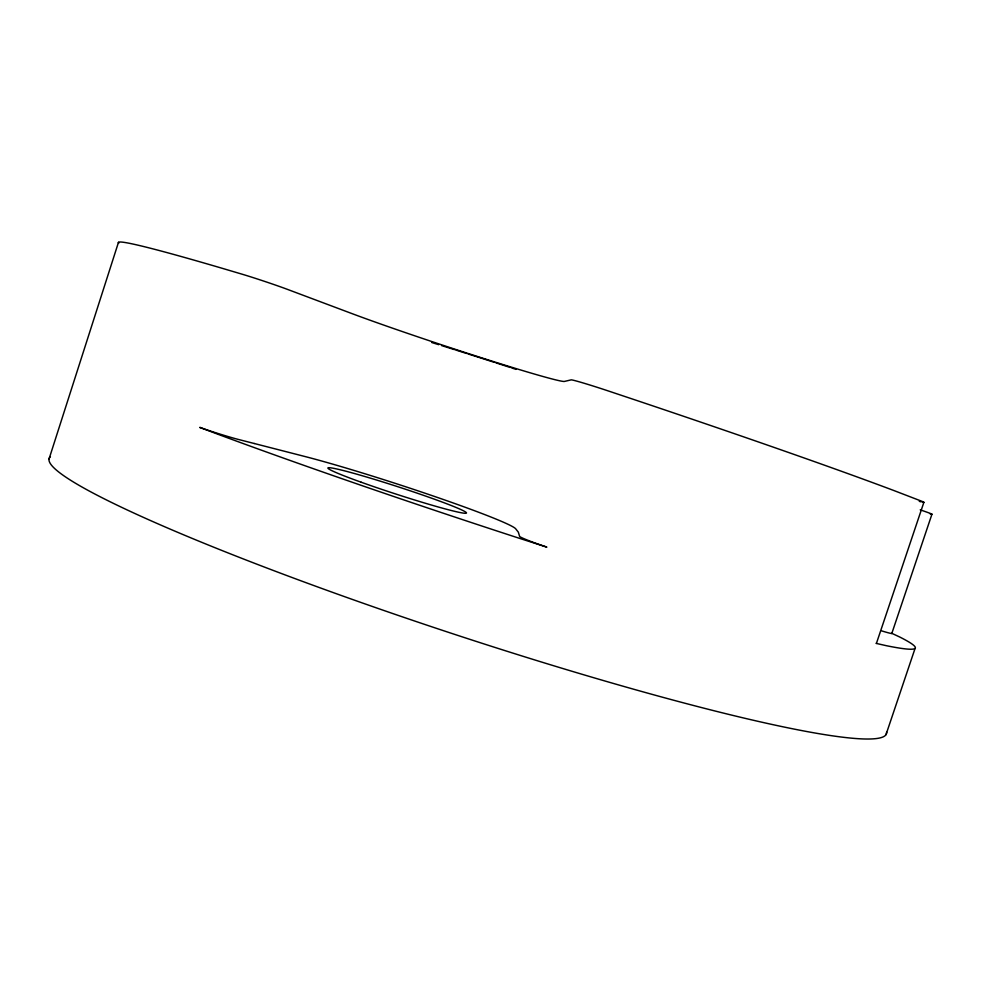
<?xml version="1.0" encoding="UTF-8"?>
<svg xmlns="http://www.w3.org/2000/svg" width="981" height="981" viewBox="0 0 981 981"><rect width="100%" height="100%" fill="white"/><g stroke="black" fill="none" stroke-linecap="round" stroke-linejoin="round"><path stroke-width="1.47" d="M49.05 458.961L118.468 242.368M923.881 502.309L876.462 643.278A31.318 1.484 18.7 0 1 875.996 643.352L886.186 645.657A441.352 19.51 18.2 0 0 899.663 636.988L891.79 633.309A26.732 1.067 18.7 0 1 881.735 630.906M891.803 633.468L931.95 514.191M886.002 734.646L915.077 648.392M886.591 732.096A440.677 40.442 18.2 0 1 489.678 645.743L485.399 644.37A440.677 40.442 18.2 0 1 50.399 456.668M118.787 243.288A442.37 12.128 18.2 0 1 221.853 268.193L241.584 274.042A32.41 1.018 18.5 0 1 289.26 290.057L352.412 313.761A125.654 4.047 18.3 0 0 479.832 357.256A125.654 4.047 18.3 0 0 564.271 381.462L570.979 379.917A32.741 1.116 18.1 0 1 608.711 391.088L638.582 401.082A442.37 12.128 18.2 0 1 893.507 490.39L920.987 500.96A31.392 0.92 17.9 0 1 922.753 502.211M431.799 342.528A217.475 5.837 18.2 0 1 438.728 344.687M441.548 345.57A217.475 5.837 18.2 0 1 454.546 349.653M455.871 350.07A217.475 5.837 18.2 0 1 466.625 353.479M467.986 353.908A217.475 5.837 18.2 0 1 494.51 362.394M495.932 362.86A217.475 5.837 18.2 0 1 510.292 367.495M511.739 367.973A217.475 5.837 18.2 0 1 516.08 369.383M921.294 501.88A31.392 0.92 17.9 0 1 919.271 501.352M920.239 509.85A26.794 0.662 17.9 0 1 930.16 513.897M254.238 443.498L237.672 439.267A32.324 1.643 17.7 0 1 199.756 427.385L217.488 434.093A441.352 19.51 18.2 0 0 520.237 538.581L546.858 547.128A32.655 1.79 18.3 0 1 519.636 536.46L518.336 532.156L515.736 528.869A125.31 6.511 18 0 0 434.264 496.361A125.31 6.511 18 0 0 305.925 456.766L254.238 443.498M361.192 482.223A72.815 3.777 18 0 0 466.404 513.088A72.815 3.777 18 0 0 363.951 476.239A72.815 3.777 18 0 0 361.192 482.223"/></g></svg>
